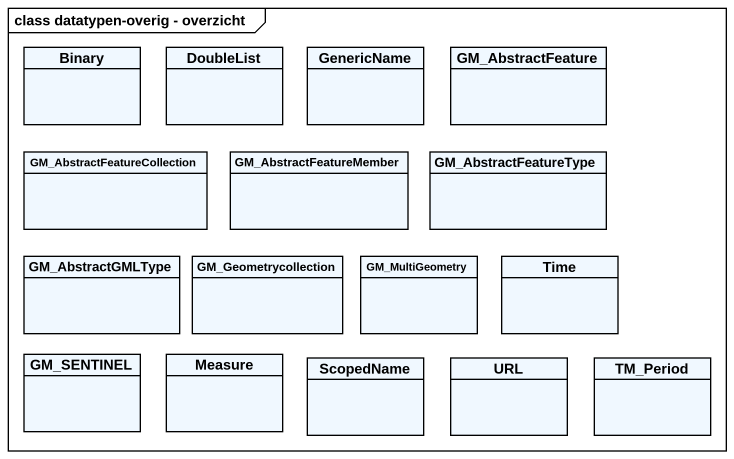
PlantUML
@startuml
mainframe class datatypen-overig - overzicht
hide circle
hide empty members
class Binary #F0F8FF
class DoubleList #F0F8FF
class GenericName #F0F8FF
class GM_AbstractFeature #F0F8FF
class GM_AbstractFeatureCollection #F0F8FF
class GM_AbstractFeatureMember #F0F8FF
class GM_AbstractFeatureType #F0F8FF
class GM_AbstractGMLType #F0F8FF
class GM_Geometrycollection #F0F8FF
class GM_MultiGeometry #F0F8FF
class Time #F0F8FF
class GM_SENTINEL #F0F8FF
class Measure #F0F8FF
class ScopedName #F0F8FF
class URL #F0F8FF
class TM_Period #F0F8FF
@enduml
